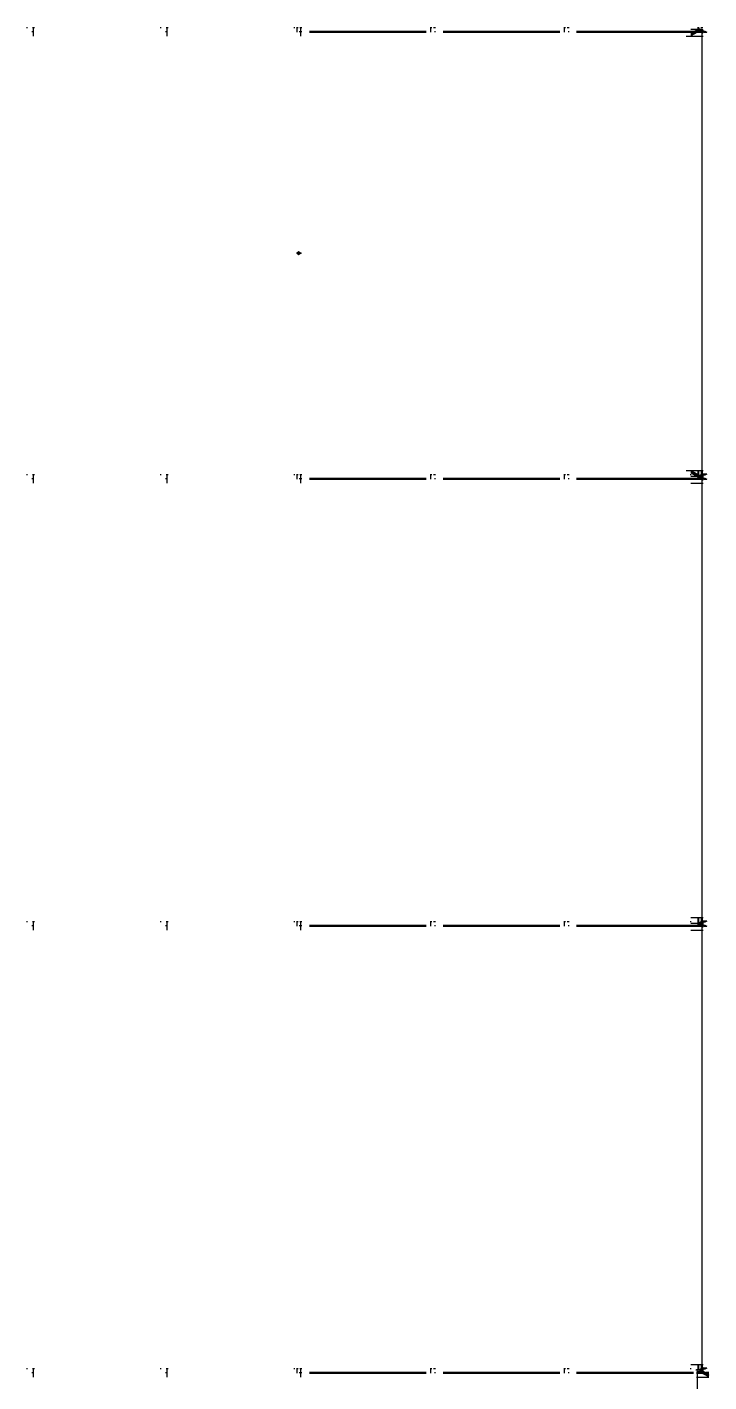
# Model space of a CAD drawing. Header units: inches. Extents: x -37 to 842, y -205 to 94.
# Drawn here: x 21.44 to 24.49, y -156.51 to -150.45 of the extents above; entities that cross this region are included whole.
import ezdxf

# ---------------------------------------------------------------- set-up
doc = ezdxf.new("R2010")
doc.units = ezdxf.units.IN
doc.header["$MEASUREMENT"] = 0
doc.linetypes.add('HIDDEN', pattern=[19.05, 12.7, -6.35])
doc.layers.add('Planta_coberta-HID', color=7, linetype='HIDDEN')

msp = doc.modelspace()

# ---------------------------------------------------------------- linework, layer by layer
at = {"layer": 'Planta_coberta-HID'}
for p, q in [((21.4405, -150.4521), (21.4405, -150.4471)), ((21.4672, -150.4521), (21.4672, -150.4471)), ((21.4688, -150.4871), (21.4688, -150.4471)), ((21.4722, -150.4521), (21.4722, -150.4471)), ((22.0388, -150.4521), (22.0388, -150.4471)), ((22.0656, -150.4521), (22.0656, -150.4471)), ((22.0672, -150.4871), (22.0672, -150.4471)), ((22.0706, -150.4521), (22.0706, -150.4471)), ((22.6372, -150.4521), (22.6372, -150.4471)), ((22.6491, -150.4703), (22.6491, -150.4471)), ((22.6526, -150.4521), (22.6526, -150.4471)), ((22.6639, -150.4521), (22.6639, -150.4471)), ((22.6655, -150.4871), (22.6655, -150.4471)), ((22.6689, -150.4521), (22.6689, -150.4471)), ((23.2474, -150.4703), (23.2474, -150.4471)), ((23.2509, -150.4521), (23.2509, -150.4471)), ((23.2622, -150.4521), (23.2622, -150.4471)), ((23.2672, -150.4521), (23.2672, -150.4471)), ((23.8457, -150.4703), (23.8457, -150.4471)), ((23.8493, -150.4521), (23.8493, -150.4471)), ((23.8606, -150.4521), (23.8606, -150.4471)), ((23.8656, -150.4521), (23.8656, -150.4471)), ((24.4441, -150.4703), (24.4441, -150.4471)), ((24.4476, -150.4521), (24.4476, -150.4471)), ((24.4589, -150.4521), (24.4589, -150.4471)), ((24.4639, -150.4521), (24.4639, -150.4471)), ((21.4653, -150.4703), (21.4653, -150.4653)), ((22.0636, -150.4703), (22.0636, -150.4653)), ((22.662, -150.4703), (22.662, -150.4653)), ((22.6689, -150.4703), (22.6689, -150.4653)), ((22.704, -150.4653), (23.2272, -150.4653)), ((22.704, -150.4703), (23.2272, -150.4703)), ((23.2672, -150.4703), (23.2672, -150.4653)), ((23.3023, -150.4653), (23.8256, -150.4653)), ((23.3023, -150.4703), (23.8256, -150.4703)), ((23.8656, -150.4703), (23.8656, -150.4653)), ((23.9006, -150.4653), (24.4239, -150.4653)), ((23.9006, -150.4703), (24.4239, -150.4703)), ((24.391, -150.4871), (24.4116, -150.4871)), ((24.4459, -150.4565), (24.412, -150.4755)), ((24.446, -150.4565), (24.412, -150.4755)), ((24.4462, -150.4565), (24.412, -150.4756)), ((24.4466, -150.4565), (24.412, -150.4759)), ((24.4472, -150.4565), (24.412, -150.4762)), ((24.4479, -150.4565), (24.412, -150.4765)), ((24.4487, -150.4565), (24.412, -150.477)), ((24.4497, -150.4565), (24.412, -150.4775)), ((24.4507, -150.4565), (24.412, -150.4781)), ((24.4515, -150.4567), (24.412, -150.4787)), ((24.412, -150.4571), (24.463, -150.4571)), ((24.4518, -150.4572), (24.412, -150.4794)), ((24.4521, -150.4577), (24.412, -150.4801)), ((24.4525, -150.4583), (24.412, -150.4808)), ((24.4528, -150.4588), (24.412, -150.4815)), ((24.4531, -150.4594), (24.412, -150.4822)), ((24.4533, -150.4599), (24.412, -150.4829)), ((24.4536, -150.4604), (24.412, -150.4836)), ((24.4539, -150.4609), (24.412, -150.4842)), ((24.4541, -150.4614), (24.412, -150.4848)), ((24.4543, -150.4618), (24.412, -150.4853)), ((24.4544, -150.4622), (24.412, -150.4858)), ((24.4546, -150.4625), (24.412, -150.4862)), ((24.4547, -150.4627), (24.412, -150.4865)), ((24.4547, -150.4629), (24.412, -150.4867)), ((24.4547, -150.463), (24.412, -150.4869)), ((24.4547, -150.4631), (24.412, -150.4869)), ((24.412, -150.4871), (24.467, -150.4871)), ((24.4239, -150.4703), (24.4239, -150.4653)), ((24.4239, -150.4653), (24.4523, -150.4653)), ((24.4239, -150.4703), (24.4523, -150.4703)), ((24.4476, -150.4653), (24.4476, -150.4556)), ((24.4498, -150.4544), (24.4499, -150.4545)), ((24.4499, -150.4544), (24.4498, -150.4544)), ((24.4499, -150.4629), (24.4498, -150.463)), ((24.4498, -150.463), (24.4499, -150.4631)), ((24.4498, -150.463), (24.467, -150.4726)), ((24.4499, -150.4545), (24.4499, -150.4547)), ((24.4499, -150.4547), (24.45, -150.455)), ((24.45, -150.4625), (24.4499, -150.4627)), ((24.4499, -150.4627), (24.4499, -150.4629)), ((24.4499, -150.4627), (24.467, -150.4722)), ((24.4499, -150.4629), (24.467, -150.4725)), ((24.4499, -150.4631), (24.45, -150.463)), ((24.4499, -150.4631), (24.4499, -150.4631)), ((24.4499, -150.4631), (24.467, -150.4726)), ((24.45, -150.455), (24.4501, -150.4553)), ((24.4501, -150.4622), (24.45, -150.4625)), ((24.45, -150.4625), (24.467, -150.4719)), ((24.45, -150.463), (24.4501, -150.4629)), ((24.4501, -150.4553), (24.4503, -150.4557)), ((24.4503, -150.4618), (24.4501, -150.4622)), ((24.4501, -150.4622), (24.467, -150.4715)), ((24.4501, -150.4629), (24.4503, -150.4626)), ((24.4503, -150.4557), (24.4505, -150.4561)), ((24.4505, -150.4614), (24.4503, -150.4618)), ((24.4503, -150.4618), (24.467, -150.4711)), ((24.4503, -150.4626), (24.4505, -150.4624)), ((24.4505, -150.4561), (24.4507, -150.4565)), ((24.4507, -150.4609), (24.4505, -150.4614)), ((24.4505, -150.4614), (24.467, -150.4706)), ((24.4505, -150.4624), (24.4507, -150.462)), ((24.4507, -150.4565), (24.451, -150.457)), ((24.451, -150.4604), (24.4507, -150.4609)), ((24.4507, -150.4609), (24.4676, -150.4703)), ((24.4507, -150.462), (24.451, -150.4616)), ((24.451, -150.457), (24.4512, -150.4575)), ((24.4512, -150.4599), (24.451, -150.4604)), ((24.451, -150.4604), (24.4687, -150.4703)), ((24.451, -150.4616), (24.4513, -150.4612)), ((24.4512, -150.4575), (24.4515, -150.4581)), ((24.4515, -150.4594), (24.4512, -150.4599)), ((24.4512, -150.4599), (24.4699, -150.4703)), ((24.4513, -150.4612), (24.4515, -150.4607)), ((24.4515, -150.4567), (24.4514, -150.4565)), ((24.4518, -150.4572), (24.4515, -150.4567)), ((24.4515, -150.4581), (24.4518, -150.4586)), ((24.4518, -150.4588), (24.4515, -150.4594)), ((24.4515, -150.4594), (24.4712, -150.4703)), ((24.4515, -150.4607), (24.4518, -150.4602)), ((24.4521, -150.4577), (24.4518, -150.4572)), ((24.4521, -150.4583), (24.4518, -150.4588)), ((24.4518, -150.4586), (24.4521, -150.4592)), ((24.4518, -150.4588), (24.4725, -150.4703)), ((24.4518, -150.4602), (24.4521, -150.4597)), ((24.4524, -150.4577), (24.4521, -150.4583)), ((24.4525, -150.4583), (24.4521, -150.4577)), ((24.4521, -150.4583), (24.4738, -150.4703)), ((24.4521, -150.4597), (24.4525, -150.4592)), ((24.4521, -150.4592), (24.4524, -150.4597)), ((24.4523, -150.4653), (24.467, -150.4653)), ((24.4523, -150.4703), (24.467, -150.4703)), ((24.4527, -150.4572), (24.4524, -150.4577)), ((24.4524, -150.4577), (24.475, -150.4703)), ((24.4524, -150.4597), (24.4527, -150.4602)), ((24.4528, -150.4588), (24.4525, -150.4583)), ((24.4525, -150.4592), (24.4528, -150.4586)), ((24.453, -150.4567), (24.4527, -150.4572)), ((24.4527, -150.4572), (24.467, -150.4651)), ((24.4527, -150.4602), (24.453, -150.4607)), ((24.4528, -150.4586), (24.4531, -150.4581)), ((24.4531, -150.4594), (24.4528, -150.4588)), ((24.4531, -150.4565), (24.453, -150.4567)), ((24.453, -150.4567), (24.467, -150.4645)), ((24.453, -150.4607), (24.4533, -150.4612)), ((24.4531, -150.4581), (24.4533, -150.4575)), ((24.4533, -150.4599), (24.4531, -150.4594)), ((24.4533, -150.4575), (24.4536, -150.457)), ((24.4536, -150.4604), (24.4533, -150.4599)), ((24.4533, -150.4612), (24.4536, -150.4616)), ((24.4536, -150.457), (24.4539, -150.4565)), ((24.4539, -150.4609), (24.4536, -150.4604)), ((24.4536, -150.4616), (24.4538, -150.462)), ((24.4538, -150.462), (24.4541, -150.4624)), ((24.4539, -150.4565), (24.4541, -150.4561)), ((24.4539, -150.4565), (24.467, -150.4638)), ((24.4541, -150.4614), (24.4539, -150.4609)), ((24.4541, -150.4561), (24.4543, -150.4557)), ((24.4543, -150.4618), (24.4541, -150.4614)), ((24.4541, -150.4624), (24.4543, -150.4626)), ((24.4543, -150.4557), (24.4544, -150.4553)), ((24.4544, -150.4622), (24.4543, -150.4618)), ((24.4543, -150.4626), (24.4544, -150.4629)), ((24.4544, -150.4553), (24.4546, -150.455)), ((24.4546, -150.4625), (24.4544, -150.4622)), ((24.4544, -150.4629), (24.4546, -150.463)), ((24.4546, -150.455), (24.4547, -150.4547)), ((24.4547, -150.4627), (24.4546, -150.4625)), ((24.4546, -150.463), (24.4547, -150.4631)), ((24.4547, -150.4544), (24.4547, -150.4544)), ((24.4547, -150.4545), (24.4547, -150.4544)), ((24.4547, -150.4547), (24.4547, -150.4545)), ((24.4547, -150.4629), (24.4547, -150.4627)), ((24.4547, -150.463), (24.4547, -150.4629)), ((24.4547, -150.4631), (24.4547, -150.463)), ((24.4547, -150.4631), (24.4547, -150.4631)), ((24.4549, -150.4565), (24.467, -150.4633)), ((24.4559, -150.4565), (24.467, -150.4627)), ((24.4567, -150.4565), (24.467, -150.4623)), ((24.4574, -150.4565), (24.467, -150.4619)), ((24.4579, -150.4565), (24.467, -150.4616)), ((24.4583, -150.4565), (24.467, -150.4614)), ((24.4586, -150.4565), (24.467, -150.4612)), ((24.4586, -150.4565), (24.467, -150.4612)), ((24.4589, -150.4653), (24.4589, -150.4565)), ((24.463, -152.4571), (24.463, -150.4571)), ((24.463, -150.4647), (24.467, -150.4647)), ((24.4639, -150.4703), (24.4639, -150.4565)), ((24.4673, -150.4653), (24.4763, -150.4703)), ((24.4685, -150.4653), (24.4775, -150.4703)), ((24.4696, -150.4653), (24.4786, -150.4703)), ((24.4707, -150.4653), (24.4797, -150.4703)), ((24.4716, -150.4653), (24.4806, -150.4703)), ((24.4724, -150.4653), (24.4814, -150.4703)), ((24.4731, -150.4653), (24.4821, -150.4703)), ((24.4737, -150.4653), (24.4827, -150.4703)), ((24.4741, -150.4653), (24.4831, -150.4703)), ((24.4743, -150.4653), (24.4833, -150.4703)), ((24.4744, -150.4653), (24.4834, -150.4703)), ((22.647, -151.4587), (22.6573, -151.4644)), ((22.6471, -151.4587), (22.6573, -151.4644)), ((22.6573, -151.453), (22.6472, -151.4586)), ((22.6472, -151.4586), (22.6573, -151.4643)), ((22.6573, -151.453), (22.6474, -151.4585)), ((22.6474, -151.4585), (22.6573, -151.464)), ((22.6573, -151.4532), (22.6478, -151.4584)), ((22.6478, -151.4585), (22.6573, -151.4637)), ((22.6483, -151.4584), (22.6573, -151.4634)), ((22.6573, -151.4534), (22.6484, -151.4584)), ((22.649, -151.4583), (22.6573, -151.4629)), ((22.6573, -151.4537), (22.6491, -151.4583)), ((22.6498, -151.4582), (22.6573, -151.4624)), ((22.6573, -151.4541), (22.6499, -151.4582)), ((22.6573, -151.4546), (22.6508, -151.4581)), ((22.6508, -151.4582), (22.6573, -151.4618)), ((22.6518, -151.4581), (22.6573, -151.4612)), ((22.6573, -151.4551), (22.6519, -151.4581)), ((22.6529, -151.4581), (22.6573, -151.4605)), ((22.6573, -151.4557), (22.653, -151.458)), ((22.6541, -151.458), (22.6573, -151.4598)), ((22.6573, -151.4563), (22.6542, -151.458)), ((22.6553, -151.458), (22.6573, -151.4591)), ((22.6573, -151.457), (22.6554, -151.458)), ((22.6566, -151.458), (22.6573, -151.4584)), ((22.6573, -151.453), (22.6674, -151.4586)), ((22.6573, -151.453), (22.6671, -151.4585)), ((22.6573, -151.4532), (22.6667, -151.4584)), ((22.6573, -151.4534), (22.6662, -151.4584)), ((22.6573, -151.4537), (22.6655, -151.4583)), ((22.6573, -151.4541), (22.6647, -151.4582)), ((22.6573, -151.4546), (22.6637, -151.4581)), ((22.6573, -151.4551), (22.6627, -151.4581)), ((22.6573, -151.4557), (22.6616, -151.458)), ((22.6573, -151.4563), (22.6604, -151.458)), ((22.6573, -151.457), (22.6591, -151.458)), ((22.6579, -151.458), (22.6573, -151.4584)), ((22.6592, -151.458), (22.6573, -151.4591)), ((22.6605, -151.458), (22.6573, -151.4598)), ((22.6617, -151.4581), (22.6573, -151.4605)), ((22.6628, -151.4581), (22.6573, -151.4612)), ((22.6638, -151.4582), (22.6573, -151.4618)), ((22.6647, -151.4582), (22.6573, -151.4624)), ((22.6656, -151.4583), (22.6573, -151.4629)), ((22.6662, -151.4584), (22.6573, -151.4634)), ((22.6668, -151.4585), (22.6573, -151.4637)), ((22.6672, -151.4585), (22.6573, -151.464)), ((22.6674, -151.4586), (22.6573, -151.4643)), ((22.6676, -151.4587), (22.6573, -151.4644)), ((22.6675, -151.4587), (22.6573, -151.4644)), ((21.4405, -152.4521), (21.4405, -152.4471)), ((21.4672, -152.4521), (21.4672, -152.4471)), ((21.4688, -152.4871), (21.4688, -152.4471)), ((21.4722, -152.4521), (21.4722, -152.4471)), ((22.0388, -152.4521), (22.0388, -152.4471)), ((22.0656, -152.4521), (22.0656, -152.4471)), ((22.0672, -152.4871), (22.0672, -152.4471)), ((22.0706, -152.4521), (22.0706, -152.4471)), ((22.6372, -152.4521), (22.6372, -152.4471)), ((22.6491, -152.4703), (22.6491, -152.4471)), ((22.6526, -152.4521), (22.6526, -152.4471)), ((22.6639, -152.4521), (22.6639, -152.4471)), ((22.6655, -152.4871), (22.6655, -152.4471)), ((22.6689, -152.4521), (22.6689, -152.4471)), ((23.2474, -152.4703), (23.2474, -152.4471)), ((23.2509, -152.4521), (23.2509, -152.4471)), ((23.2622, -152.4521), (23.2622, -152.4471)), ((23.2672, -152.4521), (23.2672, -152.4471)), ((23.8457, -152.4703), (23.8457, -152.4471)), ((23.8493, -152.4521), (23.8493, -152.4471)), ((23.8606, -152.4521), (23.8606, -152.4471)), ((23.8656, -152.4521), (23.8656, -152.4471)), ((24.391, -152.4303), (24.4116, -152.4303)), ((24.412, -152.4303), (24.4441, -152.4303)), ((24.412, -152.4306), (24.4547, -152.4544)), ((24.412, -152.4306), (24.4547, -152.4544)), ((24.412, -152.4307), (24.4546, -152.4545)), ((24.412, -152.431), (24.4544, -152.4546)), ((24.412, -152.4313), (24.4543, -152.4548)), ((24.412, -152.4316), (24.4541, -152.4551)), ((24.412, -152.4321), (24.4538, -152.4554)), ((24.412, -152.4326), (24.4536, -152.4558)), ((24.412, -152.4332), (24.4533, -152.4562)), ((24.412, -152.4338), (24.453, -152.4567)), ((24.412, -152.4345), (24.4527, -152.4572)), ((24.412, -152.4352), (24.4524, -152.4577)), ((24.412, -152.4359), (24.4521, -152.4583)), ((24.412, -152.4366), (24.4518, -152.4588)), ((24.412, -152.4373), (24.4515, -152.4594)), ((24.412, -152.438), (24.4512, -152.4599)), ((24.412, -152.4387), (24.451, -152.4604)), ((24.412, -152.4393), (24.4507, -152.4609)), ((24.412, -152.4399), (24.4505, -152.4614)), ((24.412, -152.4404), (24.4503, -152.4618)), ((24.412, -152.4409), (24.4501, -152.4622)), ((24.412, -152.4413), (24.45, -152.4625)), ((24.412, -152.4416), (24.4499, -152.4627)), ((24.412, -152.4418), (24.4499, -152.4629)), ((24.412, -152.442), (24.4499, -152.4631)), ((24.412, -152.442), (24.4498, -152.463)), ((24.412, -152.4521), (24.412, -152.4471)), ((24.4441, -152.4303), (24.4476, -152.4303)), ((24.4441, -152.4703), (24.4441, -152.4303)), ((24.4476, -152.4303), (24.4589, -152.4303)), ((24.4476, -152.4653), (24.4476, -152.4303)), ((24.467, -152.4448), (24.4499, -152.4544)), ((24.467, -152.4449), (24.4499, -152.4544)), ((24.467, -152.445), (24.45, -152.4545)), ((24.467, -152.4452), (24.4501, -152.4546)), ((24.467, -152.4455), (24.4503, -152.4548)), ((24.467, -152.4459), (24.4505, -152.4551)), ((24.467, -152.4464), (24.4507, -152.4554)), ((24.467, -152.4469), (24.451, -152.4558)), ((24.4676, -152.4471), (24.4513, -152.4562)), ((24.4687, -152.4471), (24.4515, -152.4567)), ((24.4699, -152.4471), (24.4518, -152.4572)), ((24.4712, -152.4471), (24.4521, -152.4577)), ((24.4725, -152.4471), (24.4525, -152.4583)), ((24.4738, -152.4471), (24.4528, -152.4588)), ((24.475, -152.4471), (24.4531, -152.4594)), ((24.467, -152.4523), (24.4533, -152.4599)), ((24.467, -152.453), (24.4536, -152.4604)), ((24.4589, -152.4653), (24.4589, -152.4303)), ((24.4589, -152.4303), (24.4639, -152.4303)), ((24.4639, -152.4303), (24.467, -152.4303)), ((24.4639, -152.4703), (24.4639, -152.4303)), ((24.467, -152.4521), (24.467, -152.4471)), ((24.4763, -152.4471), (24.4673, -152.4521)), ((24.4775, -152.4471), (24.4685, -152.4521)), ((24.4786, -152.4471), (24.4696, -152.4521)), ((24.4797, -152.4471), (24.4707, -152.4521)), ((24.4806, -152.4471), (24.4716, -152.4521)), ((24.4814, -152.4471), (24.4724, -152.4521)), ((24.4821, -152.4471), (24.4731, -152.4521)), ((24.4827, -152.4471), (24.4737, -152.4521)), ((24.4831, -152.4471), (24.4741, -152.4521)), ((24.4833, -152.4471), (24.4743, -152.4521)), ((24.4834, -152.4471), (24.4744, -152.4521)), ((21.4653, -152.4703), (21.4653, -152.4653)), ((22.0636, -152.4703), (22.0636, -152.4653)), ((22.662, -152.4703), (22.662, -152.4653)), ((22.6689, -152.4703), (22.6689, -152.4653)), ((22.704, -152.4653), (23.2272, -152.4653)), ((22.704, -152.4703), (23.2272, -152.4703)), ((23.2672, -152.4703), (23.2672, -152.4653)), ((23.3023, -152.4653), (23.8256, -152.4653)), ((23.3023, -152.4703), (23.8256, -152.4703)), ((23.8656, -152.4703), (23.8656, -152.4653)), ((23.9006, -152.4653), (24.4239, -152.4653)), ((23.9006, -152.4703), (24.4239, -152.4703)), ((24.412, -152.4571), (24.463, -152.4571)), ((24.412, -152.4571), (24.463, -152.4571)), ((24.412, -152.4871), (24.467, -152.4871)), ((24.4239, -152.4703), (24.4239, -152.4653)), ((24.4239, -152.4653), (24.4523, -152.4653)), ((24.4239, -152.4703), (24.4523, -152.4703)), ((24.4499, -152.4544), (24.4498, -152.4544)), ((24.4498, -152.4544), (24.4499, -152.4545)), ((24.4499, -152.4544), (24.4498, -152.4544)), ((24.4499, -152.4629), (24.4498, -152.463)), ((24.4499, -152.4629), (24.4498, -152.463)), ((24.4498, -152.463), (24.4499, -152.4631)), ((24.4498, -152.463), (24.467, -152.4726)), ((24.4498, -152.463), (24.4499, -152.4631)), ((24.45, -152.4545), (24.4499, -152.4544)), ((24.4499, -152.4544), (24.4499, -152.4544)), ((24.4499, -152.4545), (24.4499, -152.4547)), ((24.45, -152.4545), (24.4499, -152.4545)), ((24.4501, -152.4546), (24.4499, -152.4547)), ((24.4499, -152.4547), (24.45, -152.455)), ((24.45, -152.4625), (24.4499, -152.4627)), ((24.45, -152.4625), (24.4499, -152.4627)), ((24.4499, -152.4627), (24.4499, -152.4629)), ((24.4499, -152.4627), (24.467, -152.4722)), ((24.4499, -152.4627), (24.4499, -152.4629)), ((24.4499, -152.4629), (24.467, -152.4725)), ((24.4499, -152.4631), (24.45, -152.463)), ((24.4499, -152.4631), (24.45, -152.463)), ((24.4499, -152.4631), (24.4499, -152.4631)), ((24.4499, -152.4631), (24.467, -152.4726)), ((24.4499, -152.4631), (24.4499, -152.4631)), ((24.4501, -152.4546), (24.45, -152.4545)), ((24.4503, -152.4548), (24.45, -152.455)), ((24.45, -152.455), (24.4501, -152.4553)), ((24.4501, -152.4622), (24.45, -152.4625)), ((24.4501, -152.4622), (24.45, -152.4625)), ((24.45, -152.4625), (24.467, -152.4719)), ((24.45, -152.463), (24.4501, -152.4629)), ((24.45, -152.463), (24.4501, -152.4629)), ((24.4503, -152.4548), (24.4501, -152.4546)), ((24.4505, -152.4551), (24.4501, -152.4553)), ((24.4501, -152.4553), (24.4503, -152.4557)), ((24.4503, -152.4618), (24.4501, -152.4622)), ((24.4503, -152.4618), (24.4501, -152.4622)), ((24.4501, -152.4622), (24.467, -152.4715)), ((24.4501, -152.4629), (24.4503, -152.4626)), ((24.4501, -152.4629), (24.4503, -152.4626)), ((24.4505, -152.4551), (24.4503, -152.4548)), ((24.4507, -152.4554), (24.4503, -152.4557)), ((24.4503, -152.4557), (24.4505, -152.4561)), ((24.4505, -152.4614), (24.4503, -152.4618)), ((24.4505, -152.4614), (24.4503, -152.4618)), ((24.4503, -152.4618), (24.467, -152.4711)), ((24.4503, -152.4626), (24.4505, -152.4624)), ((24.4503, -152.4626), (24.4505, -152.4624)), ((24.4507, -152.4554), (24.4505, -152.4551)), ((24.451, -152.4558), (24.4505, -152.4561)), ((24.4505, -152.4561), (24.4507, -152.4565)), ((24.4507, -152.4609), (24.4505, -152.4614)), ((24.4507, -152.4609), (24.4505, -152.4614)), ((24.4505, -152.4614), (24.467, -152.4706)), ((24.4505, -152.4624), (24.4507, -152.462)), ((24.4505, -152.4624), (24.4507, -152.462)), ((24.451, -152.4558), (24.4507, -152.4554)), ((24.4513, -152.4562), (24.4507, -152.4565)), ((24.4507, -152.4565), (24.451, -152.457)), ((24.451, -152.4604), (24.4507, -152.4609)), ((24.451, -152.4604), (24.4507, -152.4609)), ((24.4507, -152.4609), (24.4676, -152.4703)), ((24.4507, -152.462), (24.451, -152.4616)), ((24.4507, -152.462), (24.451, -152.4616)), ((24.4513, -152.4562), (24.451, -152.4558)), ((24.4515, -152.4567), (24.451, -152.457)), ((24.451, -152.457), (24.4512, -152.4575)), ((24.4512, -152.4599), (24.451, -152.4604)), ((24.4512, -152.4599), (24.451, -152.4604)), ((24.451, -152.4604), (24.4687, -152.4703)), ((24.451, -152.4616), (24.4513, -152.4612)), ((24.451, -152.4616), (24.4513, -152.4612)), ((24.4518, -152.4572), (24.4512, -152.4575)), ((24.4512, -152.4575), (24.4515, -152.4581)), ((24.4515, -152.4594), (24.4512, -152.4599)), ((24.4515, -152.4594), (24.4512, -152.4599)), ((24.4512, -152.4599), (24.4699, -152.4703)), ((24.4515, -152.4567), (24.4513, -152.4562)), ((24.4513, -152.4612), (24.4515, -152.4607)), ((24.4513, -152.4612), (24.4515, -152.4607)), ((24.4518, -152.4572), (24.4515, -152.4567)), ((24.4521, -152.4577), (24.4515, -152.4581)), ((24.4515, -152.4581), (24.4518, -152.4586)), ((24.4518, -152.4588), (24.4515, -152.4594)), ((24.4518, -152.4588), (24.4515, -152.4594)), ((24.4515, -152.4594), (24.4712, -152.4703)), ((24.4515, -152.4607), (24.4518, -152.4602)), ((24.4515, -152.4607), (24.4518, -152.4602)), ((24.4521, -152.4577), (24.4518, -152.4572)), ((24.4525, -152.4583), (24.4518, -152.4586)), ((24.4521, -152.4583), (24.4518, -152.4588)), ((24.4521, -152.4583), (24.4518, -152.4588)), ((24.4518, -152.4586), (24.4521, -152.4592)), ((24.4518, -152.4588), (24.4725, -152.4703)), ((24.4518, -152.4602), (24.4521, -152.4597)), ((24.4518, -152.4602), (24.4521, -152.4597)), ((24.4525, -152.4583), (24.4521, -152.4577)), ((24.4524, -152.4577), (24.4521, -152.4583)), ((24.4524, -152.4577), (24.4521, -152.4583)), ((24.4521, -152.4583), (24.4738, -152.4703)), ((24.4528, -152.4588), (24.4521, -152.4592)), ((24.4521, -152.4592), (24.4524, -152.4597)), ((24.4521, -152.4597), (24.4525, -152.4592)), ((24.4521, -152.4597), (24.4525, -152.4592)), ((24.4523, -152.4653), (24.467, -152.4653)), ((24.4523, -152.4703), (24.467, -152.4703)), ((24.4527, -152.4572), (24.4524, -152.4577)), ((24.4527, -152.4572), (24.4524, -152.4577)), ((24.4524, -152.4577), (24.475, -152.4703)), ((24.4531, -152.4594), (24.4524, -152.4597)), ((24.4524, -152.4597), (24.4527, -152.4602)), ((24.4528, -152.4588), (24.4525, -152.4583)), ((24.4525, -152.4592), (24.4528, -152.4586)), ((24.4525, -152.4592), (24.4528, -152.4586)), ((24.453, -152.4567), (24.4527, -152.4572)), ((24.453, -152.4567), (24.4527, -152.4572)), ((24.4527, -152.4572), (24.467, -152.4651)), ((24.4533, -152.4599), (24.4527, -152.4602)), ((24.4527, -152.4602), (24.453, -152.4607)), ((24.4528, -152.4586), (24.4531, -152.4581)), ((24.4528, -152.4586), (24.4531, -152.4581)), ((24.4531, -152.4594), (24.4528, -152.4588)), ((24.4533, -152.4562), (24.453, -152.4567)), ((24.4533, -152.4562), (24.453, -152.4567)), ((24.453, -152.4567), (24.467, -152.4645)), ((24.4536, -152.4604), (24.453, -152.4607)), ((24.453, -152.4607), (24.4533, -152.4612)), ((24.4531, -152.4581), (24.4533, -152.4575)), ((24.4531, -152.4581), (24.4533, -152.4575)), ((24.4533, -152.4599), (24.4531, -152.4594)), ((24.4536, -152.4558), (24.4533, -152.4562)), ((24.4536, -152.4558), (24.4533, -152.4562)), ((24.4533, -152.4562), (24.467, -152.4638)), ((24.4533, -152.4575), (24.4536, -152.457)), ((24.4533, -152.4575), (24.4536, -152.457)), ((24.4536, -152.4604), (24.4533, -152.4599)), ((24.4539, -152.4609), (24.4533, -152.4612)), ((24.4533, -152.4612), (24.4536, -152.4616)), ((24.4538, -152.4554), (24.4536, -152.4558)), ((24.4538, -152.4554), (24.4536, -152.4558)), ((24.4536, -152.4558), (24.467, -152.4633)), ((24.4536, -152.457), (24.4539, -152.4565)), ((24.4536, -152.457), (24.4539, -152.4565)), ((24.4539, -152.4609), (24.4536, -152.4604)), ((24.4541, -152.4614), (24.4536, -152.4616)), ((24.4536, -152.4616), (24.4538, -152.462)), ((24.4541, -152.4551), (24.4538, -152.4554)), ((24.4541, -152.4551), (24.4538, -152.4554)), ((24.4538, -152.4554), (24.467, -152.4627)), ((24.4543, -152.4618), (24.4538, -152.462)), ((24.4538, -152.462), (24.4541, -152.4624)), ((24.467, -152.4536), (24.4539, -152.4609)), ((24.4539, -152.4565), (24.4541, -152.4561)), ((24.4539, -152.4565), (24.4541, -152.4561)), ((24.4541, -152.4614), (24.4539, -152.4609)), ((24.467, -152.4542), (24.4541, -152.4614)), ((24.4543, -152.4548), (24.4541, -152.4551)), ((24.4543, -152.4548), (24.4541, -152.4551)), ((24.4541, -152.4551), (24.467, -152.4623)), ((24.4541, -152.4561), (24.4543, -152.4557)), ((24.4541, -152.4561), (24.4543, -152.4557)), ((24.4543, -152.4618), (24.4541, -152.4614)), ((24.4544, -152.4622), (24.4541, -152.4624)), ((24.4541, -152.4624), (24.4543, -152.4626)), ((24.4544, -152.4546), (24.4543, -152.4548)), ((24.4544, -152.4546), (24.4543, -152.4548)), ((24.467, -152.4547), (24.4543, -152.4618)), ((24.4543, -152.4548), (24.467, -152.4619)), ((24.4543, -152.4557), (24.4544, -152.4553)), ((24.4543, -152.4557), (24.4544, -152.4553)), ((24.4544, -152.4622), (24.4543, -152.4618)), ((24.4546, -152.4625), (24.4543, -152.4626)), ((24.4543, -152.4626), (24.4544, -152.4629)), ((24.4546, -152.4545), (24.4544, -152.4546)), ((24.4546, -152.4545), (24.4544, -152.4546)), ((24.4544, -152.4546), (24.467, -152.4616)), ((24.4544, -152.4553), (24.4546, -152.455)), ((24.4544, -152.4553), (24.4546, -152.455)), ((24.467, -152.4552), (24.4544, -152.4622)), ((24.4546, -152.4625), (24.4544, -152.4622)), ((24.4547, -152.4627), (24.4544, -152.4629)), ((24.4544, -152.4629), (24.4546, -152.463)), ((24.4547, -152.4544), (24.4546, -152.4545)), ((24.4547, -152.4544), (24.4546, -152.4545)), ((24.4546, -152.4545), (24.467, -152.4614)), ((24.4546, -152.455), (24.4547, -152.4547)), ((24.4546, -152.455), (24.4547, -152.4547)), ((24.467, -152.4556), (24.4546, -152.4625)), ((24.4547, -152.4627), (24.4546, -152.4625)), ((24.4547, -152.4629), (24.4546, -152.463)), ((24.4546, -152.463), (24.4547, -152.4631)), ((24.4547, -152.4544), (24.4547, -152.4544)), ((24.4547, -152.4544), (24.4547, -152.4544)), ((24.4547, -152.4545), (24.4547, -152.4544)), ((24.4547, -152.4544), (24.467, -152.4612)), ((24.4547, -152.4544), (24.467, -152.4612)), ((24.4547, -152.4545), (24.4547, -152.4544)), ((24.4547, -152.4544), (24.4547, -152.4544)), ((24.4547, -152.4544), (24.4547, -152.4544)), ((24.4547, -152.4547), (24.4547, -152.4545)), ((24.4547, -152.4547), (24.4547, -152.4545)), ((24.467, -152.4559), (24.4547, -152.4627)), ((24.467, -152.4561), (24.4547, -152.4629)), ((24.467, -152.4562), (24.4547, -152.463)), ((24.467, -152.4563), (24.4547, -152.4631)), ((24.4547, -152.4629), (24.4547, -152.4627)), ((24.4547, -152.463), (24.4547, -152.4629)), ((24.4547, -152.4631), (24.4547, -152.463)), ((24.4547, -152.463), (24.4547, -152.4631)), ((24.4547, -152.4631), (24.4547, -152.4631)), ((24.463, -154.4571), (24.463, -152.4571)), ((24.463, -152.4647), (24.467, -152.4647)), ((24.463, -152.4647), (24.467, -152.4647)), ((24.4673, -152.4653), (24.4763, -152.4703)), ((24.4685, -152.4653), (24.4775, -152.4703)), ((24.4696, -152.4653), (24.4786, -152.4703)), ((24.4707, -152.4653), (24.4797, -152.4703)), ((24.4716, -152.4653), (24.4806, -152.4703)), ((24.4724, -152.4653), (24.4814, -152.4703)), ((24.4731, -152.4653), (24.4821, -152.4703)), ((24.4737, -152.4653), (24.4827, -152.4703)), ((24.4741, -152.4653), (24.4831, -152.4703)), ((24.4743, -152.4653), (24.4833, -152.4703)), ((24.4744, -152.4653), (24.4834, -152.4703)), ((21.4405, -154.4521), (21.4405, -154.4471)), ((21.4672, -154.4521), (21.4672, -154.4471)), ((21.4688, -154.4871), (21.4688, -154.4471)), ((21.4722, -154.4521), (21.4722, -154.4471)), ((22.0388, -154.4521), (22.0388, -154.4471)), ((22.0656, -154.4521), (22.0656, -154.4471)), ((22.0672, -154.4871), (22.0672, -154.4471)), ((22.0706, -154.4521), (22.0706, -154.4471)), ((22.6372, -154.4521), (22.6372, -154.4471)), ((22.6491, -154.4703), (22.6491, -154.4471)), ((22.6526, -154.4521), (22.6526, -154.4471)), ((22.6639, -154.4521), (22.6639, -154.4471)), ((22.6655, -154.4871), (22.6655, -154.4471)), ((22.6689, -154.4521), (22.6689, -154.4471)), ((23.2474, -154.4703), (23.2474, -154.4471)), ((23.2509, -154.4521), (23.2509, -154.4471)), ((23.2622, -154.4521), (23.2622, -154.4471)), ((23.2672, -154.4521), (23.2672, -154.4471)), ((23.8457, -154.4703), (23.8457, -154.4471)), ((23.8493, -154.4521), (23.8493, -154.4471)), ((23.8606, -154.4521), (23.8606, -154.4471)), ((23.8656, -154.4521), (23.8656, -154.4471)), ((24.412, -154.4303), (24.4441, -154.4303)), ((24.412, -154.4521), (24.412, -154.4471)), ((24.4441, -154.4303), (24.4476, -154.4303)), ((24.4441, -154.4703), (24.4441, -154.4303)), ((24.4476, -154.4303), (24.4589, -154.4303)), ((24.4476, -154.4653), (24.4476, -154.4303)), ((24.467, -154.4448), (24.4499, -154.4544)), ((24.467, -154.4449), (24.4499, -154.4544)), ((24.467, -154.445), (24.45, -154.4545)), ((24.467, -154.4452), (24.4501, -154.4546)), ((24.467, -154.4455), (24.4503, -154.4548)), ((24.467, -154.4459), (24.4505, -154.4551)), ((24.467, -154.4464), (24.4507, -154.4554)), ((24.467, -154.4469), (24.451, -154.4558)), ((24.4676, -154.4471), (24.4513, -154.4562)), ((24.4687, -154.4471), (24.4515, -154.4567)), ((24.4699, -154.4471), (24.4518, -154.4572)), ((24.4712, -154.4471), (24.4521, -154.4577)), ((24.4725, -154.4471), (24.4525, -154.4583)), ((24.4738, -154.4471), (24.4528, -154.4588)), ((24.475, -154.4471), (24.4531, -154.4594)), ((24.467, -154.4523), (24.4533, -154.4599)), ((24.467, -154.453), (24.4536, -154.4604)), ((24.4589, -154.4653), (24.4589, -154.4303)), ((24.4589, -154.4303), (24.4639, -154.4303)), ((24.4639, -154.4303), (24.467, -154.4303)), ((24.4639, -154.4703), (24.4639, -154.4303)), ((24.467, -154.4521), (24.467, -154.4471)), ((24.4763, -154.4471), (24.4673, -154.4521)), ((24.4775, -154.4471), (24.4685, -154.4521)), ((24.4786, -154.4471), (24.4696, -154.4521)), ((24.4797, -154.4471), (24.4707, -154.4521)), ((24.4806, -154.4471), (24.4716, -154.4521)), ((24.4814, -154.4471), (24.4724, -154.4521)), ((24.4821, -154.4471), (24.4731, -154.4521)), ((24.4827, -154.4471), (24.4737, -154.4521)), ((24.4831, -154.4471), (24.4741, -154.4521)), ((24.4833, -154.4471), (24.4743, -154.4521)), ((24.4834, -154.4471), (24.4744, -154.4521)), ((21.4653, -154.4703), (21.4653, -154.4653)), ((22.0636, -154.4703), (22.0636, -154.4653)), ((22.662, -154.4703), (22.662, -154.4653)), ((22.6689, -154.4703), (22.6689, -154.4653)), ((22.704, -154.4653), (23.2272, -154.4653)), ((22.704, -154.4703), (23.2272, -154.4703)), ((23.2672, -154.4703), (23.2672, -154.4653)), ((23.3023, -154.4653), (23.8256, -154.4653)), ((23.3023, -154.4703), (23.8256, -154.4703)), ((23.8656, -154.4703), (23.8656, -154.4653)), ((23.9006, -154.4653), (24.4239, -154.4653)), ((23.9006, -154.4703), (24.4239, -154.4703)), ((24.412, -154.4571), (24.463, -154.4571)), ((24.412, -154.4571), (24.463, -154.4571)), ((24.412, -154.4871), (24.467, -154.4871)), ((24.4239, -154.4703), (24.4239, -154.4653)), ((24.4239, -154.4653), (24.4523, -154.4653)), ((24.4239, -154.4703), (24.4523, -154.4703)), ((24.4499, -154.4544), (24.4498, -154.4544)), ((24.4498, -154.4544), (24.4499, -154.4545)), ((24.4499, -154.4544), (24.4498, -154.4544)), ((24.4499, -154.4629), (24.4498, -154.463)), ((24.4498, -154.463), (24.4499, -154.4631)), ((24.4498, -154.463), (24.467, -154.4726)), ((24.45, -154.4545), (24.4499, -154.4544)), ((24.4499, -154.4544), (24.4499, -154.4544)), ((24.4499, -154.4545), (24.4499, -154.4547)), ((24.45, -154.4545), (24.4499, -154.4545)), ((24.4501, -154.4546), (24.4499, -154.4547)), ((24.4499, -154.4547), (24.45, -154.455)), ((24.45, -154.4625), (24.4499, -154.4627)), ((24.4499, -154.4627), (24.4499, -154.4629)), ((24.4499, -154.4627), (24.467, -154.4722)), ((24.4499, -154.4629), (24.467, -154.4725)), ((24.4499, -154.4631), (24.45, -154.463)), ((24.4499, -154.4631), (24.4499, -154.4631)), ((24.4499, -154.4631), (24.467, -154.4726)), ((24.4501, -154.4546), (24.45, -154.4545)), ((24.4503, -154.4548), (24.45, -154.455)), ((24.45, -154.455), (24.4501, -154.4553)), ((24.4501, -154.4622), (24.45, -154.4625)), ((24.45, -154.4625), (24.467, -154.4719)), ((24.45, -154.463), (24.4501, -154.4629)), ((24.4503, -154.4548), (24.4501, -154.4546)), ((24.4505, -154.4551), (24.4501, -154.4553)), ((24.4501, -154.4553), (24.4503, -154.4557)), ((24.4503, -154.4618), (24.4501, -154.4622)), ((24.4501, -154.4622), (24.467, -154.4715)), ((24.4501, -154.4629), (24.4503, -154.4626)), ((24.4505, -154.4551), (24.4503, -154.4548)), ((24.4507, -154.4554), (24.4503, -154.4557)), ((24.4503, -154.4557), (24.4505, -154.4561)), ((24.4505, -154.4614), (24.4503, -154.4618)), ((24.4503, -154.4618), (24.467, -154.4711)), ((24.4503, -154.4626), (24.4505, -154.4624)), ((24.4507, -154.4554), (24.4505, -154.4551)), ((24.451, -154.4558), (24.4505, -154.4561)), ((24.4505, -154.4561), (24.4507, -154.4565)), ((24.4507, -154.4609), (24.4505, -154.4614)), ((24.4505, -154.4614), (24.467, -154.4706)), ((24.4505, -154.4624), (24.4507, -154.462)), ((24.451, -154.4558), (24.4507, -154.4554)), ((24.4513, -154.4562), (24.4507, -154.4565)), ((24.4507, -154.4565), (24.451, -154.457)), ((24.451, -154.4604), (24.4507, -154.4609)), ((24.4507, -154.4609), (24.4676, -154.4703)), ((24.4507, -154.462), (24.451, -154.4616)), ((24.4513, -154.4562), (24.451, -154.4558)), ((24.4515, -154.4567), (24.451, -154.457)), ((24.451, -154.457), (24.4512, -154.4575)), ((24.4512, -154.4599), (24.451, -154.4604)), ((24.451, -154.4604), (24.4687, -154.4703)), ((24.451, -154.4616), (24.4513, -154.4612)), ((24.4518, -154.4572), (24.4512, -154.4575)), ((24.4512, -154.4575), (24.4515, -154.4581)), ((24.4515, -154.4594), (24.4512, -154.4599)), ((24.4512, -154.4599), (24.4699, -154.4703)), ((24.4515, -154.4567), (24.4513, -154.4562)), ((24.4513, -154.4612), (24.4515, -154.4607)), ((24.4518, -154.4572), (24.4515, -154.4567)), ((24.4521, -154.4577), (24.4515, -154.4581)), ((24.4515, -154.4581), (24.4518, -154.4586)), ((24.4518, -154.4588), (24.4515, -154.4594)), ((24.4515, -154.4594), (24.4712, -154.4703)), ((24.4515, -154.4607), (24.4518, -154.4602)), ((24.4521, -154.4577), (24.4518, -154.4572)), ((24.4521, -154.4583), (24.4518, -154.4588)), ((24.4525, -154.4583), (24.4518, -154.4586)), ((24.4518, -154.4586), (24.4521, -154.4592)), ((24.4518, -154.4588), (24.4725, -154.4703)), ((24.4518, -154.4602), (24.4521, -154.4597)), ((24.4524, -154.4577), (24.4521, -154.4583)), ((24.4525, -154.4583), (24.4521, -154.4577)), ((24.4521, -154.4583), (24.4738, -154.4703)), ((24.4528, -154.4588), (24.4521, -154.4592)), ((24.4521, -154.4597), (24.4525, -154.4592)), ((24.4521, -154.4592), (24.4524, -154.4597)), ((24.4523, -154.4653), (24.467, -154.4653)), ((24.4523, -154.4703), (24.467, -154.4703)), ((24.4527, -154.4572), (24.4524, -154.4577)), ((24.4524, -154.4577), (24.475, -154.4703)), ((24.4531, -154.4594), (24.4524, -154.4597)), ((24.4524, -154.4597), (24.4527, -154.4602)), ((24.4528, -154.4588), (24.4525, -154.4583)), ((24.4525, -154.4592), (24.4528, -154.4586)), ((24.453, -154.4567), (24.4527, -154.4572)), ((24.4527, -154.4572), (24.467, -154.4651)), ((24.4533, -154.4599), (24.4527, -154.4602)), ((24.4527, -154.4602), (24.453, -154.4607)), ((24.4528, -154.4586), (24.4531, -154.4581)), ((24.4531, -154.4594), (24.4528, -154.4588)), ((24.4533, -154.4562), (24.453, -154.4567)), ((24.453, -154.4567), (24.467, -154.4645)), ((24.4536, -154.4604), (24.453, -154.4607)), ((24.453, -154.4607), (24.4533, -154.4612)), ((24.4531, -154.4581), (24.4533, -154.4575)), ((24.4533, -154.4599), (24.4531, -154.4594)), ((24.4536, -154.4558), (24.4533, -154.4562)), ((24.4533, -154.4562), (24.467, -154.4638)), ((24.4533, -154.4575), (24.4536, -154.457)), ((24.4536, -154.4604), (24.4533, -154.4599)), ((24.4539, -154.4609), (24.4533, -154.4612)), ((24.4533, -154.4612), (24.4536, -154.4616)), ((24.4538, -154.4554), (24.4536, -154.4558)), ((24.4536, -154.4558), (24.467, -154.4633)), ((24.4536, -154.457), (24.4539, -154.4565)), ((24.4539, -154.4609), (24.4536, -154.4604)), ((24.4541, -154.4614), (24.4536, -154.4616)), ((24.4536, -154.4616), (24.4538, -154.462)), ((24.4541, -154.4551), (24.4538, -154.4554)), ((24.4538, -154.4554), (24.467, -154.4627)), ((24.4543, -154.4618), (24.4538, -154.462)), ((24.4538, -154.462), (24.4541, -154.4624)), ((24.467, -154.4536), (24.4539, -154.4609)), ((24.4539, -154.4565), (24.4541, -154.4561)), ((24.4541, -154.4614), (24.4539, -154.4609)), ((24.467, -154.4542), (24.4541, -154.4614)), ((24.4543, -154.4548), (24.4541, -154.4551)), ((24.4541, -154.4551), (24.467, -154.4623)), ((24.4541, -154.4561), (24.4543, -154.4557)), ((24.4543, -154.4618), (24.4541, -154.4614)), ((24.4544, -154.4622), (24.4541, -154.4624)), ((24.4541, -154.4624), (24.4543, -154.4626)), ((24.4544, -154.4546), (24.4543, -154.4548)), ((24.467, -154.4547), (24.4543, -154.4618)), ((24.4543, -154.4548), (24.467, -154.4619)), ((24.4543, -154.4557), (24.4544, -154.4553)), ((24.4544, -154.4622), (24.4543, -154.4618)), ((24.4546, -154.4625), (24.4543, -154.4626)), ((24.4543, -154.4626), (24.4544, -154.4629)), ((24.4546, -154.4545), (24.4544, -154.4546)), ((24.4544, -154.4546), (24.467, -154.4616)), ((24.4544, -154.4553), (24.4546, -154.455)), ((24.467, -154.4552), (24.4544, -154.4622)), ((24.4546, -154.4625), (24.4544, -154.4622)), ((24.4547, -154.4627), (24.4544, -154.4629)), ((24.4544, -154.4629), (24.4546, -154.463)), ((24.4547, -154.4544), (24.4546, -154.4545)), ((24.4546, -154.4545), (24.467, -154.4614)), ((24.4546, -154.455), (24.4547, -154.4547)), ((24.467, -154.4556), (24.4546, -154.4625)), ((24.4547, -154.4627), (24.4546, -154.4625)), ((24.4547, -154.4629), (24.4546, -154.463)), ((24.4546, -154.463), (24.4547, -154.4631)), ((24.4547, -154.4544), (24.4547, -154.4544)), ((24.4547, -154.4544), (24.4547, -154.4544)), ((24.4547, -154.4545), (24.4547, -154.4544)), ((24.4547, -154.4544), (24.467, -154.4612)), ((24.4547, -154.4544), (24.467, -154.4612)), ((24.4547, -154.4547), (24.4547, -154.4545)), ((24.467, -154.4559), (24.4547, -154.4627)), ((24.467, -154.4561), (24.4547, -154.4629)), ((24.467, -154.4562), (24.4547, -154.463)), ((24.467, -154.4563), (24.4547, -154.4631)), ((24.4547, -154.4629), (24.4547, -154.4627)), ((24.4547, -154.463), (24.4547, -154.4629)), ((24.4547, -154.4631), (24.4547, -154.463)), ((24.4547, -154.463), (24.4547, -154.4631)), ((24.4547, -154.4631), (24.4547, -154.4631)), ((24.463, -156.4571), (24.463, -154.4571)), ((24.463, -154.4647), (24.467, -154.4647)), ((24.463, -154.4647), (24.467, -154.4647)), ((24.4673, -154.4653), (24.4763, -154.4703)), ((24.4685, -154.4653), (24.4775, -154.4703)), ((24.4696, -154.4653), (24.4786, -154.4703)), ((24.4707, -154.4653), (24.4797, -154.4703)), ((24.4716, -154.4653), (24.4806, -154.4703)), ((24.4724, -154.4653), (24.4814, -154.4703)), ((24.4731, -154.4653), (24.4821, -154.4703)), ((24.4737, -154.4653), (24.4827, -154.4703)), ((24.4741, -154.4653), (24.4831, -154.4703)), ((24.4743, -154.4653), (24.4833, -154.4703)), ((24.4744, -154.4653), (24.4834, -154.4703)), ((21.4405, -156.4521), (21.4405, -156.4471)), ((21.4672, -156.4521), (21.4672, -156.4471)), ((21.4688, -156.4871), (21.4688, -156.4471)), ((21.4722, -156.4521), (21.4722, -156.4471)), ((22.0388, -156.4521), (22.0388, -156.4471)), ((22.0656, -156.4521), (22.0656, -156.4471)), ((22.0672, -156.4871), (22.0672, -156.4471)), ((22.0706, -156.4521), (22.0706, -156.4471)), ((22.6372, -156.4521), (22.6372, -156.4471)), ((22.6491, -156.4703), (22.6491, -156.4471)), ((22.6526, -156.4521), (22.6526, -156.4471)), ((22.6639, -156.4521), (22.6639, -156.4471)), ((22.6655, -156.4871), (22.6655, -156.4471)), ((22.6689, -156.4521), (22.6689, -156.4471)), ((23.2474, -156.4703), (23.2474, -156.4471)), ((23.2509, -156.4521), (23.2509, -156.4471)), ((23.2622, -156.4521), (23.2622, -156.4471)), ((23.2672, -156.4521), (23.2672, -156.4471)), ((23.8457, -156.4703), (23.8457, -156.4471)), ((23.8493, -156.4521), (23.8493, -156.4471)), ((23.8606, -156.4521), (23.8606, -156.4471)), ((23.8656, -156.4521), (23.8656, -156.4471)), ((24.412, -156.4303), (24.4441, -156.4303)), ((24.412, -156.4521), (24.412, -156.4471)), ((24.4376, -156.4527), (24.4416, -156.4527)), ((24.4376, -156.4577), (24.4376, -156.4527)), ((24.4416, -156.4577), (24.4416, -156.4527)), ((24.4441, -156.4303), (24.4476, -156.4303)), ((24.4441, -156.4703), (24.4441, -156.4303)), ((24.4476, -156.4303), (24.4589, -156.4303)), ((24.4476, -156.4571), (24.4476, -156.4303)), ((24.467, -156.4448), (24.4499, -156.4544)), ((24.467, -156.4449), (24.4499, -156.4544)), ((24.467, -156.445), (24.45, -156.4545)), ((24.467, -156.4452), (24.4501, -156.4546)), ((24.467, -156.4455), (24.4503, -156.4548)), ((24.467, -156.4459), (24.4505, -156.4551)), ((24.467, -156.4464), (24.4507, -156.4554)), ((24.467, -156.4469), (24.451, -156.4558)), ((24.4676, -156.4471), (24.4513, -156.4562)), ((24.4687, -156.4471), (24.4515, -156.4567)), ((24.4699, -156.4471), (24.452, -156.4571)), ((24.4712, -156.4471), (24.4532, -156.4571)), ((24.4725, -156.4471), (24.4545, -156.4571)), ((24.4738, -156.4471), (24.4558, -156.4571)), ((24.475, -156.4471), (24.4571, -156.4571)), ((24.467, -156.4523), (24.4583, -156.4571)), ((24.4589, -156.4653), (24.4589, -156.4303)), ((24.4589, -156.4303), (24.4639, -156.4303)), ((24.467, -156.453), (24.4595, -156.4571)), ((24.467, -156.4536), (24.4606, -156.4571)), ((24.4639, -156.4303), (24.467, -156.4303)), ((24.4639, -156.4587), (24.4639, -156.4303)), ((24.467, -156.4521), (24.467, -156.4471)), ((24.4763, -156.4471), (24.4673, -156.4521)), ((24.4775, -156.4471), (24.4685, -156.4521)), ((24.4786, -156.4471), (24.4696, -156.4521)), ((24.4797, -156.4471), (24.4707, -156.4521)), ((24.4806, -156.4471), (24.4716, -156.4521)), ((24.4814, -156.4471), (24.4724, -156.4521)), ((24.4821, -156.4471), (24.4731, -156.4521)), ((24.4827, -156.4471), (24.4737, -156.4521)), ((24.4831, -156.4471), (24.4741, -156.4521)), ((24.4833, -156.4471), (24.4743, -156.4521)), ((24.4834, -156.4471), (24.4744, -156.4521)), ((21.4653, -156.4703), (21.4653, -156.4653)), ((22.0636, -156.4703), (22.0636, -156.4653)), ((22.662, -156.4703), (22.662, -156.4653)), ((22.6689, -156.4703), (22.6689, -156.4653)), ((22.704, -156.4653), (23.2272, -156.4653)), ((22.704, -156.4703), (23.2272, -156.4703)), ((23.2672, -156.4703), (23.2672, -156.4653)), ((23.3023, -156.4653), (23.8256, -156.4653)), ((23.3023, -156.4703), (23.8256, -156.4703)), ((23.8656, -156.4703), (23.8656, -156.4653)), ((23.9006, -156.4653), (24.4239, -156.4653)), ((23.9006, -156.4703), (24.4239, -156.4703)), ((24.4376, -156.4653), (24.4523, -156.4653)), ((24.4376, -156.4703), (24.4523, -156.4703)), ((24.4376, -156.4871), (24.4926, -156.4871)), ((24.4416, -158.4603), (24.4416, -156.4603)), ((24.4476, -156.4653), (24.4476, -156.4603)), ((24.4499, -156.4544), (24.4498, -156.4544)), ((24.4498, -156.4544), (24.4499, -156.4545)), ((24.4499, -156.4544), (24.4498, -156.4544)), ((24.4499, -156.4629), (24.4498, -156.463)), ((24.4499, -156.4631), (24.4498, -156.463)), ((24.4499, -156.4631), (24.4498, -156.463)), ((24.45, -156.4545), (24.4499, -156.4544)), ((24.4499, -156.4544), (24.4499, -156.4544)), ((24.4499, -156.4545), (24.4499, -156.4547)), ((24.45, -156.4545), (24.4499, -156.4545)), ((24.4501, -156.4546), (24.4499, -156.4547)), ((24.4499, -156.4547), (24.45, -156.455)), ((24.45, -156.4625), (24.4499, -156.4627)), ((24.4499, -156.4627), (24.4499, -156.4629)), ((24.4501, -156.4629), (24.4499, -156.4627)), ((24.45, -156.463), (24.4499, -156.4629)), ((24.4499, -156.4631), (24.45, -156.463)), ((24.4499, -156.4631), (24.4499, -156.4631)), ((24.4926, -156.4869), (24.4499, -156.4631)), ((24.4926, -156.4869), (24.4499, -156.4631)), ((24.4501, -156.4546), (24.45, -156.4545)), ((24.4503, -156.4548), (24.45, -156.455)), ((24.45, -156.455), (24.4501, -156.4553)), ((24.4501, -156.4622), (24.45, -156.4625)), ((24.4503, -156.4626), (24.45, -156.4625)), ((24.45, -156.463), (24.4501, -156.4629)), ((24.4926, -156.4867), (24.45, -156.463)), ((24.4503, -156.4548), (24.4501, -156.4546)), ((24.4505, -156.4551), (24.4501, -156.4553)), ((24.4501, -156.4553), (24.4503, -156.4557)), ((24.4503, -156.4618), (24.4501, -156.4622)), ((24.4505, -156.4624), (24.4501, -156.4622)), ((24.4501, -156.4629), (24.4503, -156.4626)), ((24.4926, -156.4865), (24.4501, -156.4629)), ((24.4505, -156.4551), (24.4503, -156.4548)), ((24.4507, -156.4554), (24.4503, -156.4557)), ((24.4503, -156.4557), (24.4505, -156.4561)), ((24.4505, -156.4614), (24.4503, -156.4618)), ((24.4507, -156.462), (24.4503, -156.4618)), ((24.4503, -156.4626), (24.4505, -156.4624)), ((24.4926, -156.4862), (24.4503, -156.4626)), ((24.4507, -156.4554), (24.4505, -156.4551)), ((24.451, -156.4558), (24.4505, -156.4561)), ((24.4505, -156.4561), (24.4507, -156.4565)), ((24.4507, -156.4609), (24.4505, -156.4614)), ((24.451, -156.4616), (24.4505, -156.4614)), ((24.4505, -156.4624), (24.4507, -156.462)), ((24.4926, -156.4858), (24.4505, -156.4624)), ((24.451, -156.4558), (24.4507, -156.4554)), ((24.4513, -156.4562), (24.4507, -156.4565)), ((24.4507, -156.4565), (24.451, -156.457)), ((24.451, -156.4604), (24.4507, -156.4609)), ((24.4513, -156.4612), (24.4507, -156.4609)), ((24.4507, -156.462), (24.451, -156.4616)), ((24.4926, -156.4853), (24.4507, -156.462)), ((24.4513, -156.4562), (24.451, -156.4558)), ((24.4515, -156.4567), (24.451, -156.457)), ((24.451, -156.457), (24.451, -156.4571)), ((24.451, -156.4603), (24.451, -156.4604)), ((24.4515, -156.4607), (24.451, -156.4604)), ((24.451, -156.4616), (24.4513, -156.4612)), ((24.4926, -156.4848), (24.451, -156.4616)), ((24.4518, -156.4572), (24.4512, -156.4575)), ((24.4518, -156.4602), (24.4512, -156.4599)), ((24.4515, -156.4567), (24.4513, -156.4562)), ((24.4513, -156.4612), (24.4515, -156.4607)), ((24.4926, -156.4842), (24.4513, -156.4612)), ((24.4518, -156.4571), (24.4515, -156.4567)), ((24.4521, -156.4577), (24.4515, -156.4581)), ((24.4521, -156.4597), (24.4515, -156.4594)), ((24.4515, -156.4607), (24.4518, -156.4603)), ((24.4926, -156.4836), (24.4515, -156.4607)), ((24.4525, -156.4583), (24.4518, -156.4586)), ((24.4525, -156.4592), (24.4518, -156.4588)), ((24.4521, -156.4583), (24.4519, -156.4587)), ((24.4519, -156.4587), (24.4521, -156.4592)), ((24.4926, -156.4829), (24.452, -156.4603)), ((24.4524, -156.4577), (24.4521, -156.4583)), ((24.4528, -156.4586), (24.4521, -156.4583)), ((24.4528, -156.4588), (24.4521, -156.4592)), ((24.4521, -156.4592), (24.4524, -156.4597)), ((24.4523, -156.4653), (24.4662, -156.4653)), ((24.4523, -156.4703), (24.4655, -156.4703)), ((24.4527, -156.4572), (24.4524, -156.4577)), ((24.4531, -156.4581), (24.4524, -156.4577)), ((24.4531, -156.4594), (24.4524, -156.4597)), ((24.4524, -156.4597), (24.4527, -156.4602)), ((24.453, -156.4567), (24.4527, -156.4572)), ((24.4533, -156.4575), (24.4527, -156.4572)), ((24.4533, -156.4599), (24.4527, -156.4602)), ((24.4527, -156.4602), (24.453, -156.4607)), ((24.4528, -156.4585), (24.4531, -156.4581)), ((24.4531, -156.4594), (24.4528, -156.4589)), ((24.4533, -156.4562), (24.453, -156.4567)), ((24.4536, -156.457), (24.453, -156.4567)), ((24.4536, -156.4604), (24.453, -156.4607)), ((24.453, -156.4607), (24.4533, -156.4612)), ((24.4531, -156.4581), (24.4533, -156.4575)), ((24.4542, -156.4587), (24.4531, -156.4581)), ((24.4542, -156.4587), (24.4531, -156.4594)), ((24.4533, -156.4599), (24.4531, -156.4594)), ((24.4926, -156.4822), (24.4532, -156.4603)), ((24.4536, -156.4558), (24.4533, -156.4562)), ((24.4539, -156.4565), (24.4533, -156.4562)), ((24.4533, -156.4575), (24.4536, -156.457)), ((24.4555, -156.4587), (24.4533, -156.4575)), ((24.4555, -156.4587), (24.4533, -156.4599)), ((24.4536, -156.4604), (24.4533, -156.4599)), ((24.4539, -156.4609), (24.4533, -156.4612)), ((24.4533, -156.4612), (24.4536, -156.4616)), ((24.4538, -156.4554), (24.4536, -156.4558)), ((24.4541, -156.4561), (24.4536, -156.4558)), ((24.4536, -156.457), (24.4539, -156.4565)), ((24.4567, -156.4587), (24.4536, -156.457)), ((24.4567, -156.4587), (24.4536, -156.4604)), ((24.4539, -156.4609), (24.4536, -156.4604)), ((24.4541, -156.4614), (24.4536, -156.4616)), ((24.4536, -156.4616), (24.4538, -156.462)), ((24.4541, -156.4551), (24.4538, -156.4554)), ((24.4543, -156.4557), (24.4538, -156.4554)), ((24.4543, -156.4618), (24.4538, -156.462)), ((24.4538, -156.462), (24.4541, -156.4624)), ((24.4539, -156.4565), (24.4541, -156.4561)), ((24.4578, -156.4587), (24.4539, -156.4565)), ((24.4578, -156.4587), (24.4539, -156.4609)), ((24.4541, -156.4614), (24.4539, -156.4609)), ((24.4543, -156.4548), (24.4541, -156.4551)), ((24.4544, -156.4553), (24.4541, -156.4551)), ((24.4541, -156.4561), (24.4543, -156.4557)), ((24.4588, -156.4587), (24.4541, -156.4561)), ((24.4588, -156.4587), (24.4541, -156.4614)), ((24.4543, -156.4618), (24.4541, -156.4614)), ((24.4544, -156.4622), (24.4541, -156.4624)), ((24.4541, -156.4624), (24.4543, -156.4626)), ((24.4544, -156.4546), (24.4543, -156.4548)), ((24.4546, -156.455), (24.4543, -156.4548)), ((24.4543, -156.4557), (24.4544, -156.4553)), ((24.4598, -156.4587), (24.4543, -156.4557)), ((24.4598, -156.4587), (24.4543, -156.4618)), ((24.4544, -156.4622), (24.4543, -156.4618)), ((24.4546, -156.4625), (24.4543, -156.4626)), ((24.4543, -156.4626), (24.4544, -156.4629)), ((24.4546, -156.4545), (24.4544, -156.4546)), ((24.4547, -156.4547), (24.4544, -156.4546)), ((24.4544, -156.4553), (24.4546, -156.455)), ((24.4606, -156.4587), (24.4544, -156.4553)), ((24.4606, -156.4587), (24.4544, -156.4622)), ((24.4546, -156.4625), (24.4544, -156.4622)), ((24.4547, -156.4627), (24.4544, -156.4629)), ((24.4544, -156.4629), (24.4546, -156.463)), ((24.4926, -156.4815), (24.4545, -156.4603)), ((24.4547, -156.4544), (24.4546, -156.4545)), ((24.4547, -156.4545), (24.4546, -156.4545)), ((24.4546, -156.455), (24.4547, -156.4547)), ((24.4613, -156.4587), (24.4546, -156.455)), ((24.4613, -156.4587), (24.4546, -156.4625)), ((24.4547, -156.4627), (24.4546, -156.4625)), ((24.4547, -156.4629), (24.4546, -156.463)), ((24.4546, -156.463), (24.4547, -156.4631)), ((24.4547, -156.4545), (24.4547, -156.4544)), ((24.4547, -156.4544), (24.4547, -156.4544)), ((24.4547, -156.4544), (24.4547, -156.4544)), ((24.4547, -156.4544), (24.4547, -156.4544)), ((24.4639, -156.4595), (24.4547, -156.4544)), ((24.4639, -156.4595), (24.4547, -156.4544)), ((24.4547, -156.4547), (24.4547, -156.4545)), ((24.4622, -156.4587), (24.4547, -156.4545)), ((24.4618, -156.4587), (24.4547, -156.4547)), ((24.467, -156.4562), (24.4547, -156.463)), ((24.467, -156.4563), (24.4547, -156.4631)), ((24.4618, -156.4587), (24.4547, -156.4627)), ((24.4622, -156.4587), (24.4547, -156.4629)), ((24.4547, -156.4629), (24.4547, -156.4627)), ((24.4547, -156.463), (24.4547, -156.4629)), ((24.4547, -156.4631), (24.4547, -156.463)), ((24.4547, -156.463), (24.4547, -156.4631)), ((24.4547, -156.4631), (24.4547, -156.4631)), ((24.4926, -156.4808), (24.4558, -156.4603)), ((24.4926, -156.4801), (24.4571, -156.4603)), ((24.4926, -156.4794), (24.4583, -156.4603)), ((24.4926, -156.4787), (24.4595, -156.4603)), ((24.4926, -156.4781), (24.4606, -156.4603)), ((24.467, -156.4542), (24.4617, -156.4571)), ((24.4926, -156.4775), (24.4617, -156.4603)), ((24.467, -156.4547), (24.4626, -156.4571)), ((24.4926, -156.477), (24.4626, -156.4603)), ((24.467, -156.4552), (24.463, -156.4574)), ((24.467, -156.4556), (24.463, -156.4578)), ((24.467, -156.4559), (24.463, -156.4581)), ((24.467, -156.4561), (24.463, -156.4583)), ((24.463, -156.4647), (24.463, -156.4587)), ((24.463, -156.4647), (24.467, -156.4647)), ((24.4926, -156.4765), (24.4635, -156.4603)), ((24.4639, -156.4703), (24.4639, -156.4595)), ((24.4926, -156.4762), (24.4641, -156.4603)), ((24.4926, -156.4759), (24.4647, -156.4603)), ((24.4926, -156.4756), (24.4651, -156.4603)), ((24.4926, -156.4755), (24.4653, -156.4603)), ((24.4926, -156.4755), (24.4654, -156.4603)), ((24.467, -156.4647), (24.467, -156.4597)), ((24.4786, -156.4653), (24.4926, -156.4653)), ((24.4793, -156.4703), (24.4926, -156.4703))]:
    msp.add_line(p, q, dxfattribs=at)

doc.saveas('drawing.dxf')
